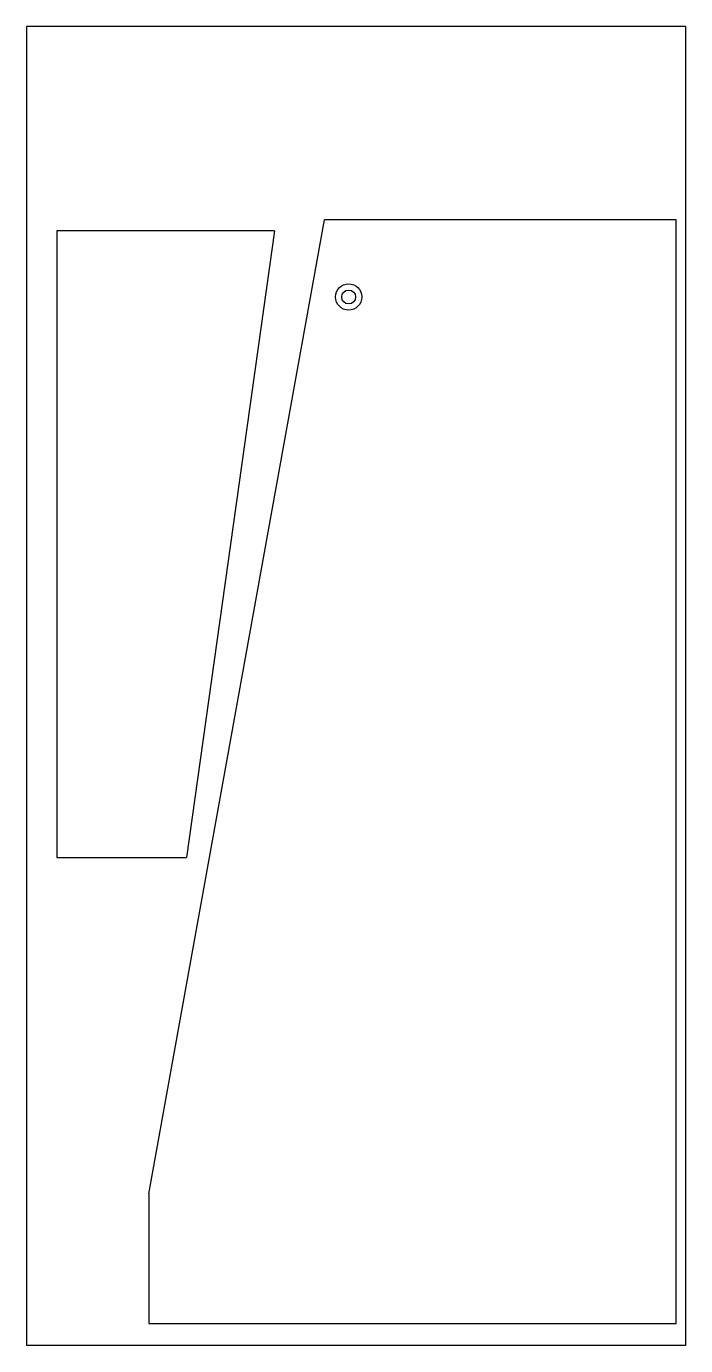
# Model space of a CAD drawing. Header units: inches. Extents: x 0 to 30, y 0 to 60.
import ezdxf

# ---------------------------------------------------------------- set-up
doc = ezdxf.new("R2010")
doc.units = ezdxf.units.IN
doc.header["$MEASUREMENT"] = 0
doc.layers.add('CAD', color=7, linetype='Continuous')

msp = doc.modelspace()

# ---------------------------------------------------------------- linework, layer by layer
at = {"layer": 'CAD', "linetype": 'Continuous'}
for p, q in [((0, 60), (0, 0)), ((30, 60), (0, 60)), ((30, 60), (30, 0)), ((5.575, 6.906), (13.57, 51.197)), ((29.57, 51.197), (13.57, 51.197)), ((29.57, 1), (29.57, 51.197)), ((1.389, 50.707), (1.389, 22.207)), ((11.289, 50.707), (1.389, 50.707)), ((11.289, 50.707), (7.289, 22.207)), ((1.389, 22.207), (7.289, 22.207)), ((5.575, 6.906), (5.575, 1)), ((5.575, 1), (29.57, 1)), ((30, 0), (0, 0))]:
    msp.add_line(p, q, dxfattribs=at)
for radius in [0.6, 0.315]:
    msp.add_circle((14.666, 47.693), radius, dxfattribs=at)

doc.saveas('drawing.dxf')
